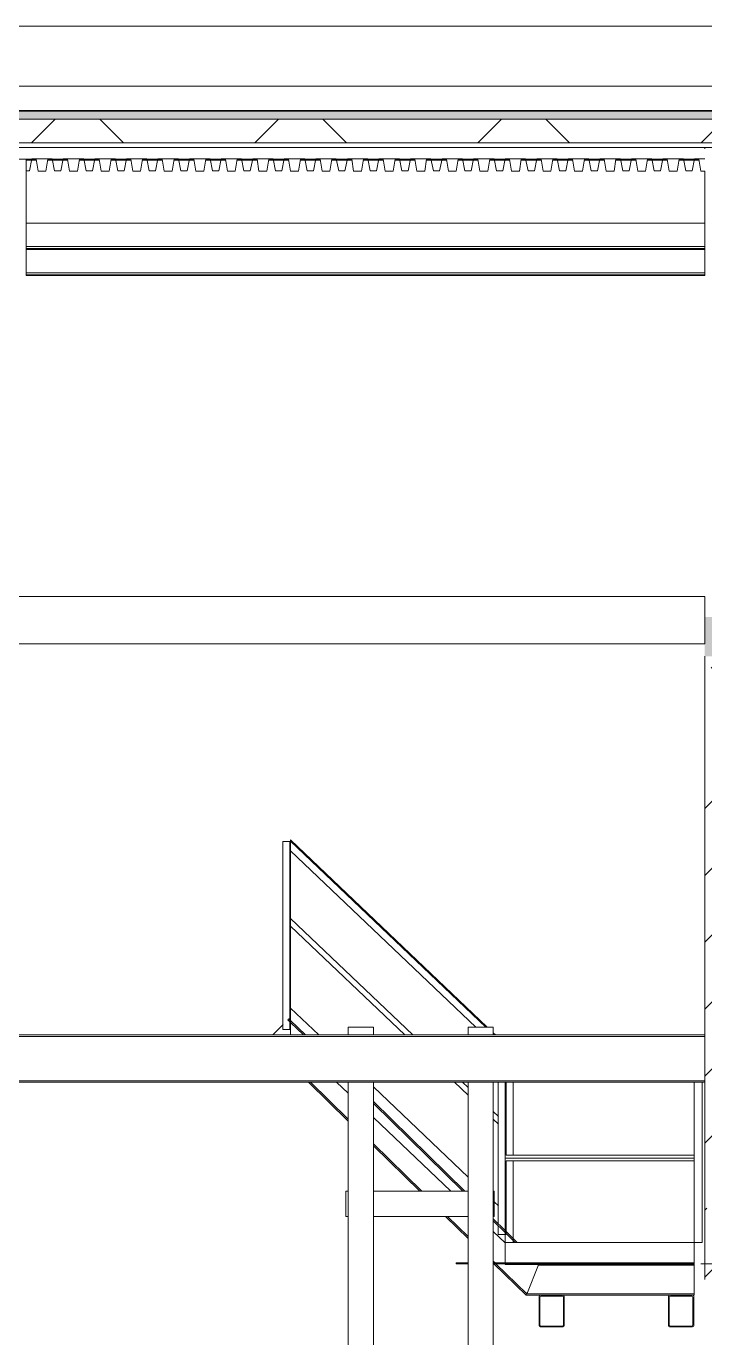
# Model space of a CAD drawing. Header units: millimetres. Extents: x 51154 to 151340, y -24069 to 30962.
# Drawn here: x 99882 to 104182, y 20531 to 28844 of the extents above; entities that cross this region are included whole.
import ezdxf

# ---------------------------------------------------------------- set-up
doc = ezdxf.new("R2010")
doc.units = ezdxf.units.MM
for name, color, linetype, lineweight in [('Балясины', 7, 'Continuous', 9), ('Внутренние кромки', 7, 'Continuous', 9), ('Высотные отметки', 7, 'Continuous', 9), ('Каркас несущий', 7, 'Continuous', 9), ('Общие ребра', 7, 'Continuous', 9), ('Ограждение', 7, 'Continuous', 9), ('Перекрытия', 7, 'Continuous', 9), ('Перекрытия-1', 7, 'Continuous', 18), ('Поручни', 7, 'Continuous', 9), ('Стены', 7, 'Continuous', 9), ('Структура _1_', 7, 'Continuous', 18), ('Штриховка разреза-2', 7, 'Continuous', 9)]:
    doc.layers.add(name, color=color, linetype=linetype, lineweight=lineweight)
pattern_1 = [(45, (99498.54, 6475), (-424.264, 424.264), [600, -100, 20, -100]), (45, (99498.54, 6899), (-424.264, 424.264), [])]

# ---------------------------------------------------------------- blocks, each defined once
blk = doc.blocks.new('Швеллеры стальные горячекатанные ГОСТ 8240-97_П_ - 40П-457010-Разрез 1-1')
at = {"layer": 'Каркас несущий'}
for p, q in [((99881.6, 27995.6), (99881.6, 28000.4)), ((99944.2, 28000.4), (99881.6, 28000.4)), ((99881.6, 27995.9), (99881.6, 27986.5)), ((99881.6, 27596), (99881.6, 27995.6)), ((99881.6, 27995.6), (99944.9, 27995.6)), ((99881.6, 27983.1), (99881.6, 27967.5)), ((100018.3, 27995.6), (100144.9, 27995.6)), ((100144.2, 28000.4), (100019.1, 28000.4)), ((100218.3, 27995.6), (100344.9, 27995.6)), ((100344.2, 28000.4), (100219.1, 28000.4)), ((100418.3, 27995.6), (100544.9, 27995.6)), ((100544.2, 28000.4), (100419.1, 28000.4)), ((100618.3, 27995.6), (100744.9, 27995.6)), ((100744.2, 28000.4), (100619.1, 28000.4)), ((100818.3, 27995.6), (100944.9, 27995.6)), ((100944.2, 28000.4), (100819.1, 28000.4)), ((101018.3, 27995.6), (101144.9, 27995.6)), ((101144.2, 28000.4), (101019.1, 28000.4)), ((101218.3, 27995.6), (101344.9, 27995.6)), ((101344.2, 28000.4), (101219.1, 28000.4)), ((101418.3, 27995.6), (101544.9, 27995.6)), ((101542.5, 28000.4), (101419.1, 28000.4)), ((101618.3, 27995.6), (101744.9, 27995.6)), ((101744.2, 28000.4), (101619.1, 28000.4)), ((101818.3, 27995.6), (101944.9, 27995.6)), ((101944.2, 28000.4), (101819.1, 28000.4)), ((102018.3, 27995.6), (102144.9, 27995.6)), ((102144.2, 28000.4), (102019.1, 28000.4)), ((102218.3, 27995.6), (102344.9, 27995.6)), ((102344.2, 28000.4), (102219.1, 28000.4)), ((102418.3, 27995.6), (102544.9, 27995.6)), ((102544.2, 28000.4), (102419.1, 28000.4)), ((102618.3, 27995.6), (102744.9, 27995.6)), ((102744.2, 28000.4), (102619.1, 28000.4)), ((102818.3, 27995.6), (102944.9, 27995.6)), ((102944.2, 28000.4), (102819.1, 28000.4)), ((103018.3, 27995.6), (103144.9, 27995.6)), ((103144.2, 28000.4), (103019.1, 28000.4)), ((103218.3, 27995.6), (103344.9, 27995.6)), ((103344.2, 28000.4), (103219.1, 28000.4)), ((103418.3, 27995.6), (103544.9, 27995.6)), ((103544.2, 28000.4), (103419.1, 28000.4)), ((103618.3, 27995.6), (103744.9, 27995.6)), ((103744.2, 28000.4), (103619.1, 28000.4)), ((103818.3, 27995.6), (103944.9, 27995.6)), ((103944.2, 28000.4), (103819.1, 28000.4)), ((104018.3, 27995.6), (104144.9, 27995.6)), ((104144.2, 28000.4), (104019.1, 28000.4)), ((104181.6, 27925.4), (104181.6, 27596)), ((99881.6, 27624.8), (99881.6, 27614.5)), ((99881.6, 27614.4), (99881.6, 27610.4)), ((99881.6, 27610.4), (99881.6, 27613.8)), ((99881.6, 27613.8), (99881.6, 27605.2)), ((104181.6, 27614.5), (104181.6, 27624.8)), ((104181.6, 27610.4), (104181.6, 27614.4)), ((104181.6, 27605.2), (104181.6, 27613.8)), ((104181.6, 27613.8), (104181.6, 27610.4)), ((104181.6, 27596), (99881.6, 27596))]:
    blk.add_line(p, q, dxfattribs=at)
blk = doc.blocks.new('Швеллеры стальные горячекатанные ГОСТ 8240-97_П_ - 40П-457186-Разрез 1-1')
at = {"layer": 'Каркас несущий'}
for p, q in [((99881.6, 27663.1), (99881.6, 27667.6)), ((99881.6, 27653.7), (99881.6, 27663.1)), ((99881.6, 27650.3), (99881.6, 27653.7)), ((99881.6, 27634.7), (99881.6, 27650.3)), ((99881.6, 27292), (99881.6, 27634.7)), ((104181.6, 27667.6), (104181.6, 27663.1)), ((104181.6, 27663.1), (104181.6, 27653.7)), ((104181.6, 27653.7), (104181.6, 27650.3)), ((104181.6, 27650.3), (104181.6, 27634.7)), ((104181.6, 27634.7), (104181.6, 27292)), ((99881.6, 27277.6), (99881.6, 27292)), ((104181.6, 27281), (99881.6, 27281)), ((99881.6, 27272.4), (99881.6, 27281)), ((99881.6, 27267.9), (99881.6, 27272.4)), ((99881.6, 27263.2), (99881.6, 27267.9)), ((104181.6, 27267.9), (99881.6, 27267.9)), ((104181.6, 27292), (104181.6, 27277.6)), ((104181.6, 27281), (104181.6, 27272.4)), ((104181.6, 27272.4), (104181.6, 27267.9)), ((104181.6, 27267.9), (104181.6, 27263.2)), ((99881.6, 27263.2), (104181.6, 27263.2))]:
    blk.add_line(p, q, dxfattribs=at)
blk = doc.blocks.new('Швеллеры стальные горячекатанные ГОСТ 8240-97_П_ - 30П-490256-Разрез 1-1')
at = {"layer": 'Каркас несущий'}
for p, q in [((99696.6, 24930), (99696.6, 25230)), ((99696.6, 25230), (104181.6, 25230)), ((99696.6, 25226), (99696.6, 25221.1)), ((99696.6, 25219), (99696.6, 25207)), ((104181.6, 25230), (104181.6, 24930)), ((104181.6, 25221.1), (104181.6, 25226)), ((104181.6, 25207), (104181.6, 25219)), ((99696.6, 24953), (99696.6, 24941)), ((104181.6, 24941), (104181.6, 24953)), ((99696.6, 24938.9), (99696.6, 24934)), ((104181.6, 24930), (99696.6, 24930)), ((104181.6, 24934), (104181.6, 24938.9))]:
    blk.add_line(p, q, dxfattribs=at)
blk = doc.blocks.new('Двутавры горячекатанные с паралельными гранями полок СТО АСЧМ 20-93 _Б_ - 30Б2-494752-Разрез 1-1')
at = {"layer": 'Каркас несущий'}
for p, q in [((99681.6, 22441), (99681.6, 22450)), ((104181.6, 22450), (99681.6, 22450)), ((104181.6, 22450), (104181.6, 22441)), ((99681.6, 22441), (99681.6, 22428)), ((99681.6, 22428), (99681.6, 22441)), ((99681.6, 22172), (99681.6, 22428)), ((104181.6, 22441), (99776.6, 22441)), ((104181.6, 22441), (99776.6, 22441)), ((104181.6, 22441), (104181.6, 22428)), ((104181.6, 22428), (104181.6, 22441)), ((104181.6, 22428), (104181.6, 22172)), ((99681.6, 22172), (99681.6, 22159)), ((99681.6, 22159), (99681.6, 22172)), ((99681.6, 22150), (99681.6, 22159)), ((104181.6, 22150), (99681.6, 22150)), ((104181.6, 22159), (99776.6, 22159)), ((104181.6, 22159), (99776.6, 22159)), ((104181.6, 22172), (104181.6, 22159)), ((104181.6, 22159), (104181.6, 22172)), ((104181.6, 22159), (104181.6, 22150))]:
    blk.add_line(p, q, dxfattribs=at)
blk = doc.blocks.new('Швеллеры стальные гнутые равнополочные  ГОСТ 8278-83_Гн_ - Гн160x80x5-609082-Разрез 1-1')
at = {"layer": 'Каркас несущий'}
for p, q in [((101921.6, 22499.7), (101921.6, 22450)), ((101921.6, 22499.7), (101928.6, 22499.7)), ((101921.6, 22450), (101921.6, 22499.7)), ((101928.6, 22499.7), (102074.6, 22499.7)), ((101933.6, 22499.7), (101928.7, 22499.7)), ((102074.6, 22499.7), (102069.6, 22499.7)), ((102074.6, 22499.7), (102081.6, 22499.7)), ((102081.6, 22450), (102081.6, 22499.7)), ((102081.6, 22499.7), (102081.6, 22450)), ((101921.6, 22150), (101921.6, 16140)), ((101921.6, 16140), (101921.6, 22150)), ((102081.6, 17500.1), (102081.6, 22150)), ((102081.6, 22150), (102081.6, 17500.1)), ((102081.6, 16140), (102081.6, 17490.8)), ((102081.6, 17490.8), (102081.6, 16140)), ((101928.6, 15980), (101924.2, 15980)), ((102074.6, 15980), (101928.6, 15980)), ((101928.7, 15980), (101933.6, 15980)), ((102069.6, 15980), (102074.6, 15980)), ((102079.6, 15980), (102074.6, 15980))]:
    blk.add_line(p, q, dxfattribs=at)
blk = doc.blocks.new('Швеллеры стальные гнутые равнополочные  ГОСТ 8278-83_Гн_ - Гн160x80x5-609034-Разрез 1-1')
at = {"layer": 'Каркас несущий'}
for p, q in [((102681.6, 22500.1), (102681.6, 22450)), ((102681.6, 22500.1), (102688.6, 22500.1)), ((102681.6, 22450), (102681.6, 22500.1)), ((102688.6, 22500.1), (102834.6, 22500.1)), ((102834.6, 22500.1), (102841.6, 22500.1)), ((102841.6, 22450), (102841.6, 22500.1)), ((102841.6, 22500.1), (102841.6, 22450)), ((102681.6, 22150), (102681.6, 17500.1)), ((102681.6, 17500.1), (102681.6, 22150)), ((102841.6, 16152.7), (102841.6, 22150)), ((102841.6, 22150), (102841.6, 16152.7)), ((102681.6, 17490.8), (102681.6, 16152.7)), ((102681.6, 16152.7), (102681.6, 17490.8)), ((102688.6, 16152.7), (102681.6, 16152.7)), ((102834.6, 16152.7), (102688.6, 16152.7)), ((102841.6, 16152.7), (102834.6, 16152.7))]:
    blk.add_line(p, q, dxfattribs=at)
blk = doc.blocks.new('Швеллеры стальные гнутые равнополочные  ГОСТ 8278-83_Гн_ - Гн160x80x5-V49-Разрез 1-1')
at = {"layer": 'Каркас несущий'}
for p, q in [((101921.6, 21460), (101906.8, 21460)), ((101906.8, 21453), (101906.8, 21460)), ((101906.8, 21460), (101921.6, 21460)), ((101906.8, 21307), (101906.8, 21453)), ((101906.8, 21452.9), (101906.8, 21448)), ((102681.9, 21460), (102081.6, 21460)), ((102081.6, 21460), (102681.9, 21460)), ((102846.8, 21460), (102841.3, 21460)), ((102841.3, 21460), (102846.8, 21460)), ((102846.8, 21460), (102846.8, 21453)), ((102846.8, 21453), (102846.8, 21307)), ((102846.8, 21448), (102846.8, 21452.9)), ((101906.8, 21312), (101906.8, 21307.1)), ((101906.8, 21300), (101906.8, 21307)), ((101906.8, 21300), (101921.6, 21300)), ((101921.6, 21300), (101906.8, 21300)), ((102081.6, 21300), (102681.9, 21300)), ((102681.9, 21300), (102081.6, 21300)), ((102841.3, 21300), (102846.8, 21300)), ((102846.8, 21300), (102841.3, 21300)), ((102846.8, 21307.1), (102846.8, 21312)), ((102846.8, 21307), (102846.8, 21300))]:
    blk.add_line(p, q, dxfattribs=at)
blk = doc.blocks.new('Швеллеры стальные гнутые равнополочные  ГОСТ 8278-83_Гн_ - Гн200x80x5-587987-Разрез 1-1')
at = {"layer": 'Каркас несущий'}
for p, q in [((103951.6, 8993), (103951.6, 8807)), ((103956.6, 8812), (103956.6, 8988)), ((104031.6, 9000), (103958.6, 9000)), ((103963.6, 8995), (104031.6, 8995)), ((104031.6, 8995), (104031.6, 9000)), ((103958.6, 8800), (104031.6, 8800)), ((104031.6, 8805), (103963.6, 8805)), ((104031.6, 8800), (104031.6, 8805))]:
    blk.add_line(p, q, dxfattribs=at)
for centre, start, end in [((103958.6, 8993), 90, 180), ((103963.6, 8988), 90, 180), ((103963.6, 8812), 180, 270), ((103958.6, 8807), 180, 270)]:
    blk.add_arc(centre, 7, start, end, dxfattribs=at)
blk = doc.blocks.new('Швеллеры стальные гнутые равнополочные  ГОСТ 8278-83_Гн_ - Гн200x80x5-587953-Разрез 1-1')
at = {"layer": 'Каркас несущий'}
for p, q in [((104031.6, 9000), (104031.6, 8995)), ((104104.6, 9000), (104031.6, 9000)), ((104031.6, 8995), (104099.6, 8995)), ((104106.6, 8988), (104106.6, 8812)), ((104111.6, 8807), (104111.6, 8993)), ((104099.6, 8805), (104031.6, 8805)), ((104031.6, 8805), (104031.6, 8800)), ((104031.6, 8800), (104104.6, 8800))]:
    blk.add_line(p, q, dxfattribs=at)
for centre, start, end in [((104099.6, 8988), 0, 90), ((104104.6, 8993), 0, 90), ((104099.6, 8812), 270, 0), ((104104.6, 8807), 270, 0)]:
    blk.add_arc(centre, 7, start, end, dxfattribs=at)
blk = doc.blocks.new('Ограждение - 50х5-V69-Разрез 1-1')
at = {"layer": 'Балясины'}
for p, q in [((104115.4, 22150), (104115.4, 21135)), ((104165.4, 22150), (104165.4, 21135)), ((104165.4, 21135), (104115.4, 21135))]:
    blk.add_line(p, q, dxfattribs=at)
blk = doc.blocks.new('Ограждение - 50х5-V70-Разрез 1-1')
at = {"layer": 'Балясины'}
for p, q in [((102917.2, 22150), (102917.2, 21135)), ((102967.2, 22150), (102967.2, 21687.5)), ((102967.2, 21652.1), (102967.2, 21135)), ((102967.2, 21135), (102917.2, 21135))]:
    blk.add_line(p, q, dxfattribs=at)
blk = doc.blocks.new('Ограждение - Ограждение-619996-Разрез 1-1')
at = {"layer": 'Поручни'}
for p, q in [((102917.2, 21669.8), (102917.2, 21687.5)), ((102917.2, 21652.1), (102917.2, 21669.8)), ((102917.2, 21669.8), (104115.4, 21669.8)), ((104115.4, 21687.5), (102922.2, 21687.5)), ((104115.4, 21652.1), (102922.2, 21652.1)), ((104115.4, 21687.5), (104115.4, 21669.8)), ((104115.4, 21669.8), (104115.4, 21652.1)), ((102917.2, 21005), (102917.2, 21135)), ((102917.2, 21135), (104115.4, 21135)), ((104115.4, 21135), (104115.4, 20995)), ((102917.2, 20995), (102917.2, 21000)), ((104115.4, 20995), (102917.2, 20995))]:
    blk.add_line(p, q, dxfattribs=at)
for name in ['Ограждение - 50х5-V70-Разрез 1-1', 'Ограждение - 50х5-V69-Разрез 1-1']:
    blk.add_blockref(name, (0, 0))
blk = doc.blocks.new('Ограждение - 50х5-V67-Разрез 1-1')
at = {"layer": 'Балясины'}
for p, q in [((83001.6, 22110.9), (83001.6, 20920.6)), ((83001.6, 22110.9), (83003.4, 22110.9)), ((83001.6, 22110.9), (83001.6, 20920.6)), ((83003.4, 22110.9), (83041.1, 22110.9)), ((83041.1, 22110.9), (83046.6, 22110.9)), ((83046.6, 22110.9), (83046.6, 20920.6)), ((83046.6, 22110.9), (83048.4, 22110.9)), ((83048.4, 22110.9), (83051.6, 22110.9)), ((83051.6, 22110.9), (83051.6, 20920.6)), ((83003.4, 20920.6), (83001.6, 20920.6)), ((83041.1, 20920.6), (83003.4, 20920.6)), ((83046.6, 20920.6), (83041.1, 20920.6)), ((83048.4, 20920.6), (83046.6, 20920.6)), ((83051.6, 20920.6), (83048.4, 20920.6))]:
    blk.add_line(p, q, dxfattribs=at)
blk = doc.blocks.new('Ограждение - 50х5-V71-Разрез 1-1')
at = {"layer": 'Балясины'}
for p, q in [((102872.2, 22150), (102872.2, 21254)), ((102872.2, 22150), (102872.2, 21254)), ((102917.2, 22150), (102917.2, 21185.7)), ((102922.2, 22150), (102922.2, 21687.1)), ((102922.2, 21652.5), (102922.2, 21185.7)), ((102872.2, 21241.4), (102872.2, 21185.7)), ((102872.2, 21241.4), (102872.2, 21185.7)), ((102874, 21185.7), (102872.2, 21185.7)), ((102911.7, 21185.7), (102874, 21185.7)), ((102917.2, 21185.7), (102911.7, 21185.7)), ((102919, 21185.7), (102917.2, 21185.7)), ((102922.2, 21185.7), (102919, 21185.7))]:
    blk.add_line(p, q, dxfattribs=at)
blk = doc.blocks.new('Ограждение - Ограждение-620176-Разрез 1-1')
at = {"layer": 'Поручни'}
for p, q in [((101557.2, 23681.5), (101557.2, 23685.9)), ((102802.3, 22500.1), (101557.2, 23685.9)), ((101557.2, 23679), (102795, 22500.1)), ((101557.2, 23619.3), (101557.2, 23671.4)), ((101557.2, 23616.8), (102729.8, 22500.1)), ((102729.8, 22500.1), (101557.2, 23616.8)), ((102331.5, 22450), (101557.2, 23187.5)), ((101557.2, 23166.5), (101557.2, 23183.4)), ((101557.2, 23142.7), (101557.2, 23159.6)), ((102280.3, 22450), (101557.2, 23138.6)), ((101557.2, 22541.4), (101557.2, 22620.7)), ((101736.4, 22450), (101557.2, 22620.7)), ((101557.2, 22450), (101557.2, 22528.9)), ((102854.9, 22450), (102841.4, 22462.9)), ((102841.4, 22456), (102847.6, 22450)), ((101921.6, 22080.3), (101848.4, 22150)), ((102681.9, 21549.6), (102081.6, 22121.3)), ((102681.9, 22067.5), (102595.3, 22150)), ((102681.9, 22116.4), (102646.5, 22150)), ((102874, 21933.4), (102841.3, 21964.5)), ((102572.9, 21460), (102081.6, 21927.9)), ((102874, 21884.5), (102841.3, 21915.7)), ((102874, 21366.6), (102846.8, 21392.5)), ((102917.2, 21132.1), (102841.2, 21204.5))]:
    blk.add_line(p, q, dxfattribs=at)
at = {"layer": 'Поручни', "flags": 128}
for points in [[(101557.2, 23679), (101557.2, 23679.1), (101557.2, 23679.3), (101557.2, 23679.7), (101557.2, 23680.2), (101557.2, 23680.8), (101557.2, 23681.5)], [(101557.2, 23676.8), (101557.2, 23678), (101557.2, 23678.7), (101557.2, 23679)]]:
    blk.add_lwpolyline(points, dxfattribs=at)
for name, p in [('Ограждение - 50х5-V67-Разрез 1-1', (18505.6, 1565.1)), ('Ограждение - 50х5-V71-Разрез 1-1', (0, 0))]:
    blk.add_blockref(name, p)
blk = doc.blocks.new('Высотные отметки - Высотная отметка - Стрелка-4455449-Разрез 1-1')
at = {"layer": 'Высотные отметки'}
blk.add_hatch(color=256, dxfattribs=at).paths.add_polyline_path([(148754.2, 732.8), (148287, 265.7), (147819.8, 732.8), (147687, 600), (148287, 0), (148887, 600)], flags=0)
for p, q in [((148287, 1200), (151287, 1200)), ((148287, 0), (148287, 1200)), ((147687, 600), (147819.8, 732.8)), ((147819.8, 732.8), (148287, 265.7)), ((148287, 265.7), (148754.2, 732.8)), ((148754.2, 732.8), (148887, 600)), ((148287, 0), (147687, 600)), ((148887, 600), (148287, 0)), ((147191.4, 0), (148583.7, 0))]:
    blk.add_line(p, q, dxfattribs=at)

msp = doc.modelspace()

# ---------------------------------------------------------------- hatches: boundary and pattern name
at = {"layer": 'Штриховка разреза-2'}
h = msp.add_hatch(dxfattribs=at)
h.set_pattern_fill('FP_4', color=256, style=0, pattern_type=2)
h.set_pattern_definition([(0, (99498.54, 6475), (812.8, 203.2), [67.056, -542.544, 67.056, -542.544, -3251.2]), (0, (99498.54, 6475), (812.8, 203.2), [-1219.2, 67.056, -1152.144, 67.056, -542.544, -1422.4]), (0, (99498.54, 6475), (812.8, 203.2), [-3048, 67.056, -339.344, 67.056, -948.944]), (120, (99803.34, 6576.6), (-582.3764, 602.3054), [67.056, -542.544, 67.056, -3793.744]), (120, (99803.34, 6576.6), (-582.3764, 602.3054), [-676.656, -542.544, 67.056, -1152.144, -2032]), (120, (99803.34, 6576.6), (-582.3764, 602.3054), [-2438.4, 67.056, -542.544, 67.056, -1355.344]), (120, (99803.34, 6576.6), (-582.3764, 602.3054), [-3115.056, -339.344, 67.056, -948.944]), (240, (99904.94, 6983), (-230.4236, -805.5054), [67.056, -542.544, 67.056, -542.544, -3251.2]), (240, (99904.94, 6983), (-230.4236, -805.5054), [-1219.2, 67.056, -1152.144, 67.056, -542.544, -1422.4]), (240, (99904.94, 6983), (-230.4236, -805.5054), [-3048, 67.056, -339.344, 67.056, -948.944])])
h.paths.add_polyline_path([(103832.9, 28255.2), (104481.6, 28255.2), (104481.6, 28305.2), (81781.6, 28305.2), (81781.6, 28255.2), (103069.5, 28255.2)], flags=0)
h = msp.add_hatch(dxfattribs=at)
h.set_pattern_fill('FP_5', color=256, style=0, pattern_type=2)
h.set_pattern_definition([(45, (99498.5, 6475), (-707.107, 707.107), []), (135, (99498.5, 6475), (-707.107, -707.107), [])])
h.paths.add_polyline_path([(93144.4, 28105.2), (104481.6, 28105.2), (104481.6, 28255.2), (81781.6, 28255.2), (81781.6, 28105.2), (92762.7, 28105.2)], flags=0)
h = msp.add_hatch(dxfattribs=at)
h.set_pattern_fill('FP_2', color=256, style=0, pattern_type=2)
h.set_pattern_definition(pattern_1)
h.paths.add_polyline_path([(110704.1, 24850), (129081.6, 24850), (129081.6, 25100), (104181.6, 25100), (104181.6, 24850), (110506.6, 24850)], flags=0)
h.paths.add_polyline_path([(72081.6, 24850), (82081.6, 24850), (82081.6, 25100), (71781.6, 25100), (71781.6, 24850)], flags=0)
h = msp.add_hatch(dxfattribs=at)
h.set_pattern_fill('FP_2', color=256, style=0, pattern_type=2)
h.set_pattern_definition(pattern_1)
h.paths.add_polyline_path([(104481.6, 20900), (104481.6, 24200), (104181.6, 24200), (104181.6, 20900), (104214.7, 20900)], flags=0)
h.paths.add_polyline_path([(104481.6, 24400), (104481.6, 24850), (104181.6, 24850), (104181.6, 24400)], flags=0)

# ---------------------------------------------------------------- linework, layer by layer
at = {"layer": 'Внутренние кромки'}
msp.add_line((104481.6, 28464), (81781.6, 28464), dxfattribs=at)
at = {"layer": 'Каркас несущий'}
for p, q in [((99881.6, 27579.1), (99881.6, 28000.4)), ((101539, 22546.7), (101542.8, 22550.6)), ((101539, 22546.7), (101554, 22532)), ((101542.8, 22550.6), (101545.3, 22553.1)), ((101545.3, 22553.1), (101554, 22544.6)), ((101557.2, 22541.4), (101650.6, 22450)), ((101557.2, 22528.8), (101637.7, 22450)), ((101444.4, 22450), (101509, 22516)), ((101921.6, 21904.7), (101671.1, 22150)), ((101921.6, 21917.3), (101684, 22150)), ((102081.6, 22028), (102661.8, 21460)), ((102081.6, 22015.4), (102648.9, 21460)), ((102388.7, 21460), (102081.6, 21760.7)), ((102375.9, 21460), (102081.6, 21748.1)), ((102681.9, 21160.4), (102539.3, 21300)), ((102681.9, 21173), (102552.2, 21300)), ((102841.3, 21284.3), (102919, 21208.1)), ((102841.2, 21271.7), (102919, 21195.5)), ((102922.2, 21205), (102993.7, 21135)), ((102923.8, 21190.8), (102980.8, 21135)), ((102853.5, 21005), (102841.2, 21017)), ((103050, 20800), (102845.7, 21000)), ((103053.7, 20809), (102858.6, 21000)), ((103124, 20981.5), (103057.5, 20818.5)), ((103057.5, 20818.5), (103124, 20981.5)), ((103123.8, 20995), (103127.9, 20991)), ((103127.9, 20991), (104115.4, 20991)), ((104115.4, 21000), (104115.4, 20996.5)), ((104115.4, 20996.5), (104115.4, 20991)), ((104115.4, 20991), (104115.4, 20981.5)), ((104115.4, 20981.5), (104115.4, 20818.5)), ((103051.4, 20803.5), (103050, 20800)), ((103050, 20800), (103051.4, 20803.5)), ((104115.4, 20800), (103050, 20800)), ((104115.4, 20809), (103053.7, 20809)), ((104115.4, 20818.5), (104115.4, 20809)), ((104115.4, 20809), (104115.4, 20803.5)), ((104115.4, 20803.5), (104115.4, 20800))]:
    msp.add_line(p, q, dxfattribs=at)
at = {"layer": 'Каркас несущий', "flags": 128}
for points in [[(103127.9, 20991), (103126.8, 20988.2), (103124, 20981.5)], [(103124, 20981.5), (103126.8, 20988.2), (103127.9, 20991)], [(103129.4, 20994.9), (103128.6, 20992.6), (103127.9, 20991)], [(103127.9, 20991), (103128.6, 20992.6), (103129.5, 20994.8)], [(103053.7, 20809), (103053, 20807.4), (103051.4, 20803.5)], [(103051.4, 20803.5), (103053, 20807.4), (103053.7, 20809)], [(103057.5, 20818.5), (103054.8, 20811.8), (103053.7, 20809)], [(103053.7, 20809), (103054.8, 20811.8), (103057.5, 20818.5)]]:
    msp.add_lwpolyline(points, dxfattribs=at)
at = {"layer": 'Общие ребра'}
for p, q in [((81781.6, 28305.2), (104481.6, 28305.2)), ((81781.6, 28255.2), (104481.6, 28255.2))]:
    msp.add_line(p, q, dxfattribs=at)
at = {"layer": 'Перекрытия'}
for p, q in [((104181.6, 28066.3), (104181.6, 28073.5)), ((104181.6, 27586.3), (104181.6, 27837.8)), ((102606.6, 21005), (102681.9, 21005)), ((102606.6, 21005), (102606.6, 21000)), ((102681.9, 21000), (102606.6, 21000)), ((102841.2, 21005), (104111.6, 21005)), ((104111.6, 21000), (102841.2, 21000)), ((104111.6, 21005), (104111.6, 21000))]:
    msp.add_line(p, q, dxfattribs=at)
at = {"layer": 'Перекрытия-1'}
for p, q in [((99901.6, 27927.6), (99916.6, 28002.7)), ((99916.6, 28002.7), (100046.6, 28002.7)), ((100046.6, 28002.7), (100061.6, 27927.6)), ((100101.6, 27927.6), (100116.6, 28002.7)), ((100116.6, 28002.7), (100246.6, 28002.7)), ((100246.6, 28002.7), (100261.6, 27927.6)), ((100301.6, 27927.6), (100316.6, 28002.7)), ((100316.6, 28002.7), (100446.6, 28002.7)), ((100446.6, 28002.7), (100461.6, 27927.6)), ((100501.6, 27927.6), (100516.6, 28002.7)), ((100516.6, 28002.7), (100646.6, 28002.7)), ((100646.6, 28002.7), (100661.6, 27927.6)), ((100701.6, 27927.6), (100716.6, 28002.7)), ((100716.6, 28002.7), (100846.6, 28002.7)), ((100846.6, 28002.7), (100861.6, 27927.6)), ((100901.6, 27927.6), (100916.6, 28002.7)), ((100916.6, 28002.7), (101046.6, 28002.7)), ((101046.6, 28002.7), (101061.6, 27927.6)), ((101101.6, 27927.6), (101116.6, 28002.7)), ((101116.6, 28002.7), (101246.6, 28002.7)), ((101246.6, 28002.7), (101261.6, 27927.6)), ((101301.6, 27927.6), (101316.6, 28002.7)), ((101316.6, 28002.7), (101446.6, 28002.7)), ((101446.6, 28002.7), (101461.6, 27927.6)), ((101501.6, 27927.6), (101516.6, 28002.7)), ((101516.6, 28002.7), (101646.6, 28002.7)), ((101646.6, 28002.7), (101661.6, 27927.6)), ((101701.6, 27927.6), (101716.6, 28002.7)), ((101716.6, 28002.7), (101846.6, 28002.7)), ((101846.6, 28002.7), (101861.6, 27927.6)), ((101901.6, 27927.6), (101916.6, 28002.7)), ((101916.6, 28002.7), (102046.6, 28002.7)), ((102046.6, 28002.7), (102061.6, 27927.6)), ((102101.6, 27927.6), (102116.6, 28002.7)), ((102116.6, 28002.7), (102246.6, 28002.7)), ((102246.6, 28002.7), (102261.6, 27927.6)), ((102301.6, 27927.6), (102316.6, 28002.7)), ((102316.6, 28002.7), (102446.6, 28002.7)), ((102446.6, 28002.7), (102461.6, 27927.6)), ((102501.6, 27927.6), (102516.6, 28002.7)), ((102516.6, 28002.7), (102646.6, 28002.7)), ((102646.6, 28002.7), (102661.6, 27927.6)), ((102701.6, 27927.6), (102716.6, 28002.7)), ((102716.6, 28002.7), (102846.6, 28002.7)), ((102846.6, 28002.7), (102861.6, 27927.6)), ((102901.6, 27927.6), (102916.6, 28002.7)), ((102916.6, 28002.7), (103046.6, 28002.7)), ((103046.6, 28002.7), (103061.6, 27927.6)), ((103101.6, 27927.6), (103116.6, 28002.7)), ((103116.6, 28002.7), (103246.6, 28002.7)), ((103246.6, 28002.7), (103261.6, 27927.6)), ((103301.6, 27927.6), (103316.6, 28002.7)), ((103316.6, 28002.7), (103446.6, 28002.7)), ((103446.6, 28002.7), (103461.6, 27927.6)), ((103501.6, 27927.6), (103516.6, 28002.7)), ((103516.6, 28002.7), (103646.6, 28002.7)), ((103646.6, 28002.7), (103661.6, 27927.6)), ((103701.6, 27927.6), (103716.6, 28002.7)), ((103716.6, 28002.7), (103846.6, 28002.7)), ((103846.6, 28002.7), (103861.6, 27927.6)), ((103901.6, 27927.6), (103916.6, 28002.7)), ((103916.6, 28002.7), (104046.6, 28002.7)), ((104046.6, 28002.7), (104061.6, 27927.6)), ((104101.6, 27927.6), (104116.6, 28002.7)), ((104116.6, 28002.7), (104181.6, 28002.7)), ((99881.6, 27927.6), (99901.6, 27927.6)), ((100061.6, 27927.6), (100081.6, 27927.6)), ((100081.6, 27927.6), (100101.6, 27927.6)), ((100261.6, 27927.6), (100281.6, 27927.6)), ((100281.6, 27927.6), (100301.6, 27927.6)), ((100461.6, 27927.6), (100481.6, 27927.6)), ((100481.6, 27927.6), (100501.6, 27927.6)), ((100661.6, 27927.6), (100681.6, 27927.6)), ((100681.6, 27927.6), (100701.6, 27927.6)), ((100861.6, 27927.6), (100881.6, 27927.6)), ((100881.6, 27927.6), (100901.6, 27927.6)), ((101061.6, 27927.6), (101081.6, 27927.6)), ((101081.6, 27927.6), (101101.6, 27927.6)), ((101261.6, 27927.6), (101281.6, 27927.6)), ((101281.6, 27927.6), (101301.6, 27927.6)), ((101461.6, 27927.6), (101481.6, 27927.6)), ((101481.6, 27927.6), (101501.6, 27927.6)), ((101661.6, 27927.6), (101681.6, 27927.6)), ((101681.6, 27927.6), (101701.6, 27927.6)), ((101861.6, 27927.6), (101881.6, 27927.6)), ((101881.6, 27927.6), (101901.6, 27927.6)), ((102061.6, 27927.6), (102081.6, 27927.6)), ((102081.6, 27927.6), (102101.6, 27927.6)), ((102261.6, 27927.6), (102281.6, 27927.6)), ((102281.6, 27927.6), (102301.6, 27927.6)), ((102461.6, 27927.6), (102481.6, 27927.6)), ((102481.6, 27927.6), (102501.6, 27927.6)), ((102661.6, 27927.6), (102681.6, 27927.6)), ((102681.6, 27927.6), (102701.6, 27927.6)), ((102861.6, 27927.6), (102881.6, 27927.6)), ((102881.6, 27927.6), (102901.6, 27927.6)), ((103061.6, 27927.6), (103081.6, 27927.6)), ((103081.6, 27927.6), (103101.6, 27927.6)), ((103261.6, 27927.6), (103281.6, 27927.6)), ((103281.6, 27927.6), (103301.6, 27927.6)), ((103461.6, 27927.6), (103481.6, 27927.6)), ((103481.6, 27927.6), (103501.6, 27927.6)), ((103661.6, 27927.6), (103681.6, 27927.6)), ((103681.6, 27927.6), (103701.6, 27927.6)), ((103861.6, 27927.6), (103881.6, 27927.6)), ((103881.6, 27927.6), (103901.6, 27927.6)), ((104061.6, 27927.6), (104081.6, 27927.6)), ((104081.6, 27927.6), (104101.6, 27927.6))]:
    msp.add_line(p, q, dxfattribs=at)
at = {"layer": 'Стены'}
for p, q in [((104481.6, 28843.8), (81781.6, 28843.8)), ((104181.6, 21010), (104181.6, 23100)), ((104181.6, 21010), (104181.6, 23100)), ((104181.6, 21000), (104181.6, 21010)), ((104181.6, 21000), (104181.6, 21010))]:
    msp.add_line(p, q, dxfattribs=at)
at = {"layer": 'Структура _1_'}
for p, q in [((104481.6, 28309.4), (81781.6, 28309.4)), ((82083.6, 28105.2), (104179.6, 28105.2)), ((104181.6, 28105.2), (104481.6, 28105.2)), ((104481.6, 28075.4), (81781.6, 28075.4)), ((99819.1, 28000.4), (99944.1, 28000.4)), ((99944.1, 28000.4), (99956.6, 27925.4)), ((100006.6, 27925.4), (100019.1, 28000.4)), ((100019.1, 28000.4), (100144.1, 28000.4)), ((100144.1, 28000.4), (100156.6, 27925.4)), ((100206.6, 27925.4), (100219.1, 28000.4)), ((100219.1, 28000.4), (100344.1, 28000.4)), ((100344.1, 28000.4), (100356.6, 27925.4)), ((100406.6, 27925.4), (100419.1, 28000.4)), ((100419.1, 28000.4), (100544.1, 28000.4)), ((100544.1, 28000.4), (100556.6, 27925.4)), ((100606.6, 27925.4), (100619.1, 28000.4)), ((100619.1, 28000.4), (100744.1, 28000.4)), ((100744.1, 28000.4), (100756.6, 27925.4)), ((100806.6, 27925.4), (100819.1, 28000.4)), ((100819.1, 28000.4), (100944.1, 28000.4)), ((100944.1, 28000.4), (100956.6, 27925.4)), ((101006.6, 27925.4), (101019.1, 28000.4)), ((101019.1, 28000.4), (101144.1, 28000.4)), ((101144.1, 28000.4), (101156.6, 27925.4)), ((101206.6, 27925.4), (101219.1, 28000.4)), ((101219.1, 28000.4), (101344.1, 28000.4)), ((101344.1, 28000.4), (101356.6, 27925.4)), ((101406.6, 27925.4), (101419.1, 28000.4)), ((101419.1, 28000.4), (101544.1, 28000.4)), ((101544.1, 28000.4), (101556.6, 27925.4)), ((101606.6, 27925.4), (101619.1, 28000.4)), ((101619.1, 28000.4), (101744.1, 28000.4)), ((101744.1, 28000.4), (101756.6, 27925.4)), ((101806.6, 27925.4), (101819.1, 28000.4)), ((101819.1, 28000.4), (101944.1, 28000.4)), ((101944.1, 28000.4), (101956.6, 27925.4)), ((102006.6, 27925.4), (102019.1, 28000.4)), ((102019.1, 28000.4), (102144.1, 28000.4)), ((102144.1, 28000.4), (102156.6, 27925.4)), ((102206.6, 27925.4), (102219.1, 28000.4)), ((102219.1, 28000.4), (102344.1, 28000.4)), ((102344.1, 28000.4), (102356.6, 27925.4)), ((102406.6, 27925.4), (102419.1, 28000.4)), ((102419.1, 28000.4), (102544.1, 28000.4)), ((102544.1, 28000.4), (102556.6, 27925.4)), ((102606.6, 27925.4), (102619.1, 28000.4)), ((102619.1, 28000.4), (102744.1, 28000.4)), ((102744.1, 28000.4), (102756.6, 27925.4)), ((102806.6, 27925.4), (102819.1, 28000.4)), ((102819.1, 28000.4), (102944.1, 28000.4)), ((102944.1, 28000.4), (102956.6, 27925.4)), ((103006.6, 27925.4), (103019.1, 28000.4)), ((103019.1, 28000.4), (103144.1, 28000.4)), ((103144.1, 28000.4), (103156.6, 27925.4)), ((103206.6, 27925.4), (103219.1, 28000.4)), ((103219.1, 28000.4), (103344.1, 28000.4)), ((103344.1, 28000.4), (103356.6, 27925.4)), ((103406.6, 27925.4), (103419.1, 28000.4)), ((103419.1, 28000.4), (103544.1, 28000.4)), ((103544.1, 28000.4), (103556.6, 27925.4)), ((103606.6, 27925.4), (103619.1, 28000.4)), ((103619.1, 28000.4), (103744.1, 28000.4)), ((103744.1, 28000.4), (103756.6, 27925.4)), ((103806.6, 27925.4), (103819.1, 28000.4)), ((103819.1, 28000.4), (103944.1, 28000.4)), ((103944.1, 28000.4), (103956.6, 27925.4)), ((104006.6, 27925.4), (104019.1, 28000.4)), ((104019.1, 28000.4), (104144.1, 28000.4)), ((104144.1, 28000.4), (104156.6, 27925.4)), ((99956.6, 27925.4), (99981.6, 27925.4)), ((99981.6, 27925.4), (100006.6, 27925.4)), ((100156.6, 27925.4), (100181.6, 27925.4)), ((100181.6, 27925.4), (100206.6, 27925.4)), ((100356.6, 27925.4), (100381.6, 27925.4)), ((100381.6, 27925.4), (100406.6, 27925.4)), ((100556.6, 27925.4), (100581.6, 27925.4)), ((100581.6, 27925.4), (100606.6, 27925.4)), ((100756.6, 27925.4), (100781.6, 27925.4)), ((100781.6, 27925.4), (100806.6, 27925.4)), ((100956.6, 27925.4), (100981.6, 27925.4)), ((100981.6, 27925.4), (101006.6, 27925.4)), ((101156.6, 27925.4), (101181.6, 27925.4)), ((101181.6, 27925.4), (101206.6, 27925.4)), ((101356.6, 27925.4), (101381.6, 27925.4)), ((101381.6, 27925.4), (101406.6, 27925.4)), ((101556.6, 27925.4), (101581.6, 27925.4)), ((101581.6, 27925.4), (101606.6, 27925.4)), ((101756.6, 27925.4), (101781.6, 27925.4)), ((101781.6, 27925.4), (101806.6, 27925.4)), ((101956.6, 27925.4), (101981.6, 27925.4)), ((101981.6, 27925.4), (102006.6, 27925.4)), ((102156.6, 27925.4), (102181.6, 27925.4)), ((102181.6, 27925.4), (102206.6, 27925.4)), ((102356.6, 27925.4), (102381.6, 27925.4)), ((102381.6, 27925.4), (102406.6, 27925.4)), ((102556.6, 27925.4), (102581.6, 27925.4)), ((102581.6, 27925.4), (102606.6, 27925.4)), ((102756.6, 27925.4), (102781.6, 27925.4)), ((102781.6, 27925.4), (102806.6, 27925.4)), ((102956.6, 27925.4), (102981.6, 27925.4)), ((102981.6, 27925.4), (103006.6, 27925.4)), ((103156.6, 27925.4), (103181.6, 27925.4)), ((103181.6, 27925.4), (103206.6, 27925.4)), ((103356.6, 27925.4), (103381.6, 27925.4)), ((103381.6, 27925.4), (103406.6, 27925.4)), ((103556.6, 27925.4), (103581.6, 27925.4)), ((103581.6, 27925.4), (103606.6, 27925.4)), ((103756.6, 27925.4), (103781.6, 27925.4)), ((103781.6, 27925.4), (103806.6, 27925.4)), ((103956.6, 27925.4), (103981.6, 27925.4)), ((103981.6, 27925.4), (104006.6, 27925.4)), ((104156.6, 27925.4), (104181.6, 27925.4)), ((104181.6, 24850), (104181.6, 20900))]:
    msp.add_line(p, q, dxfattribs=at)

# ---------------------------------------------------------------- block references
at = {"layer": 'Высотные отметки'}
msp.add_blockref('Высотные отметки - Высотная отметка - Стрелка-4455449-Разрез 1-1', (-43034.3, 21000), dxfattribs=at)
at = {"layer": 'Каркас несущий'}
for name, p in [('Швеллеры стальные горячекатанные ГОСТ 8240-97_П_ - 40П-457010-Разрез 1-1', (0, 0)), ('Швеллеры стальные горячекатанные ГОСТ 8240-97_П_ - 40П-457186-Разрез 1-1', (0, 166.4)), ('Швеллеры стальные горячекатанные ГОСТ 8240-97_П_ - 40П-457186-Разрез 1-1', (0, 0)), ('Швеллеры стальные горячекатанные ГОСТ 8240-97_П_ - 30П-490256-Разрез 1-1', (0, 0)), ('Двутавры горячекатанные с паралельными гранями полок СТО АСЧМ 20-93 _Б_ - 30Б2-494752-Разрез 1-1', (0, 0)), ('Швеллеры стальные гнутые равнополочные  ГОСТ 8278-83_Гн_ - Гн160x80x5-609082-Разрез 1-1', (0, 0)), ('Швеллеры стальные гнутые равнополочные  ГОСТ 8278-83_Гн_ - Гн160x80x5-609034-Разрез 1-1', (0, 0)), ('Швеллеры стальные гнутые равнополочные  ГОСТ 8278-83_Гн_ - Гн160x80x5-V49-Разрез 1-1', (0, 0)), ('Швеллеры стальные гнутые равнополочные  ГОСТ 8278-83_Гн_ - Гн200x80x5-587987-Разрез 1-1', (-820, 11800)), ('Швеллеры стальные гнутые равнополочные  ГОСТ 8278-83_Гн_ - Гн200x80x5-587953-Разрез 1-1', (-820, 11800)), ('Швеллеры стальные гнутые равнополочные  ГОСТ 8278-83_Гн_ - Гн200x80x5-587987-Разрез 1-1', (0, 11800)), ('Швеллеры стальные гнутые равнополочные  ГОСТ 8278-83_Гн_ - Гн200x80x5-587953-Разрез 1-1', (0, 11800))]:
    msp.add_blockref(name, p, dxfattribs=at)
at = {"layer": 'Ограждение'}
for name in ['Ограждение - Ограждение-620176-Разрез 1-1', 'Ограждение - Ограждение-619996-Разрез 1-1']:
    msp.add_blockref(name, (0, 0), dxfattribs=at)

doc.saveas('drawing.dxf')
